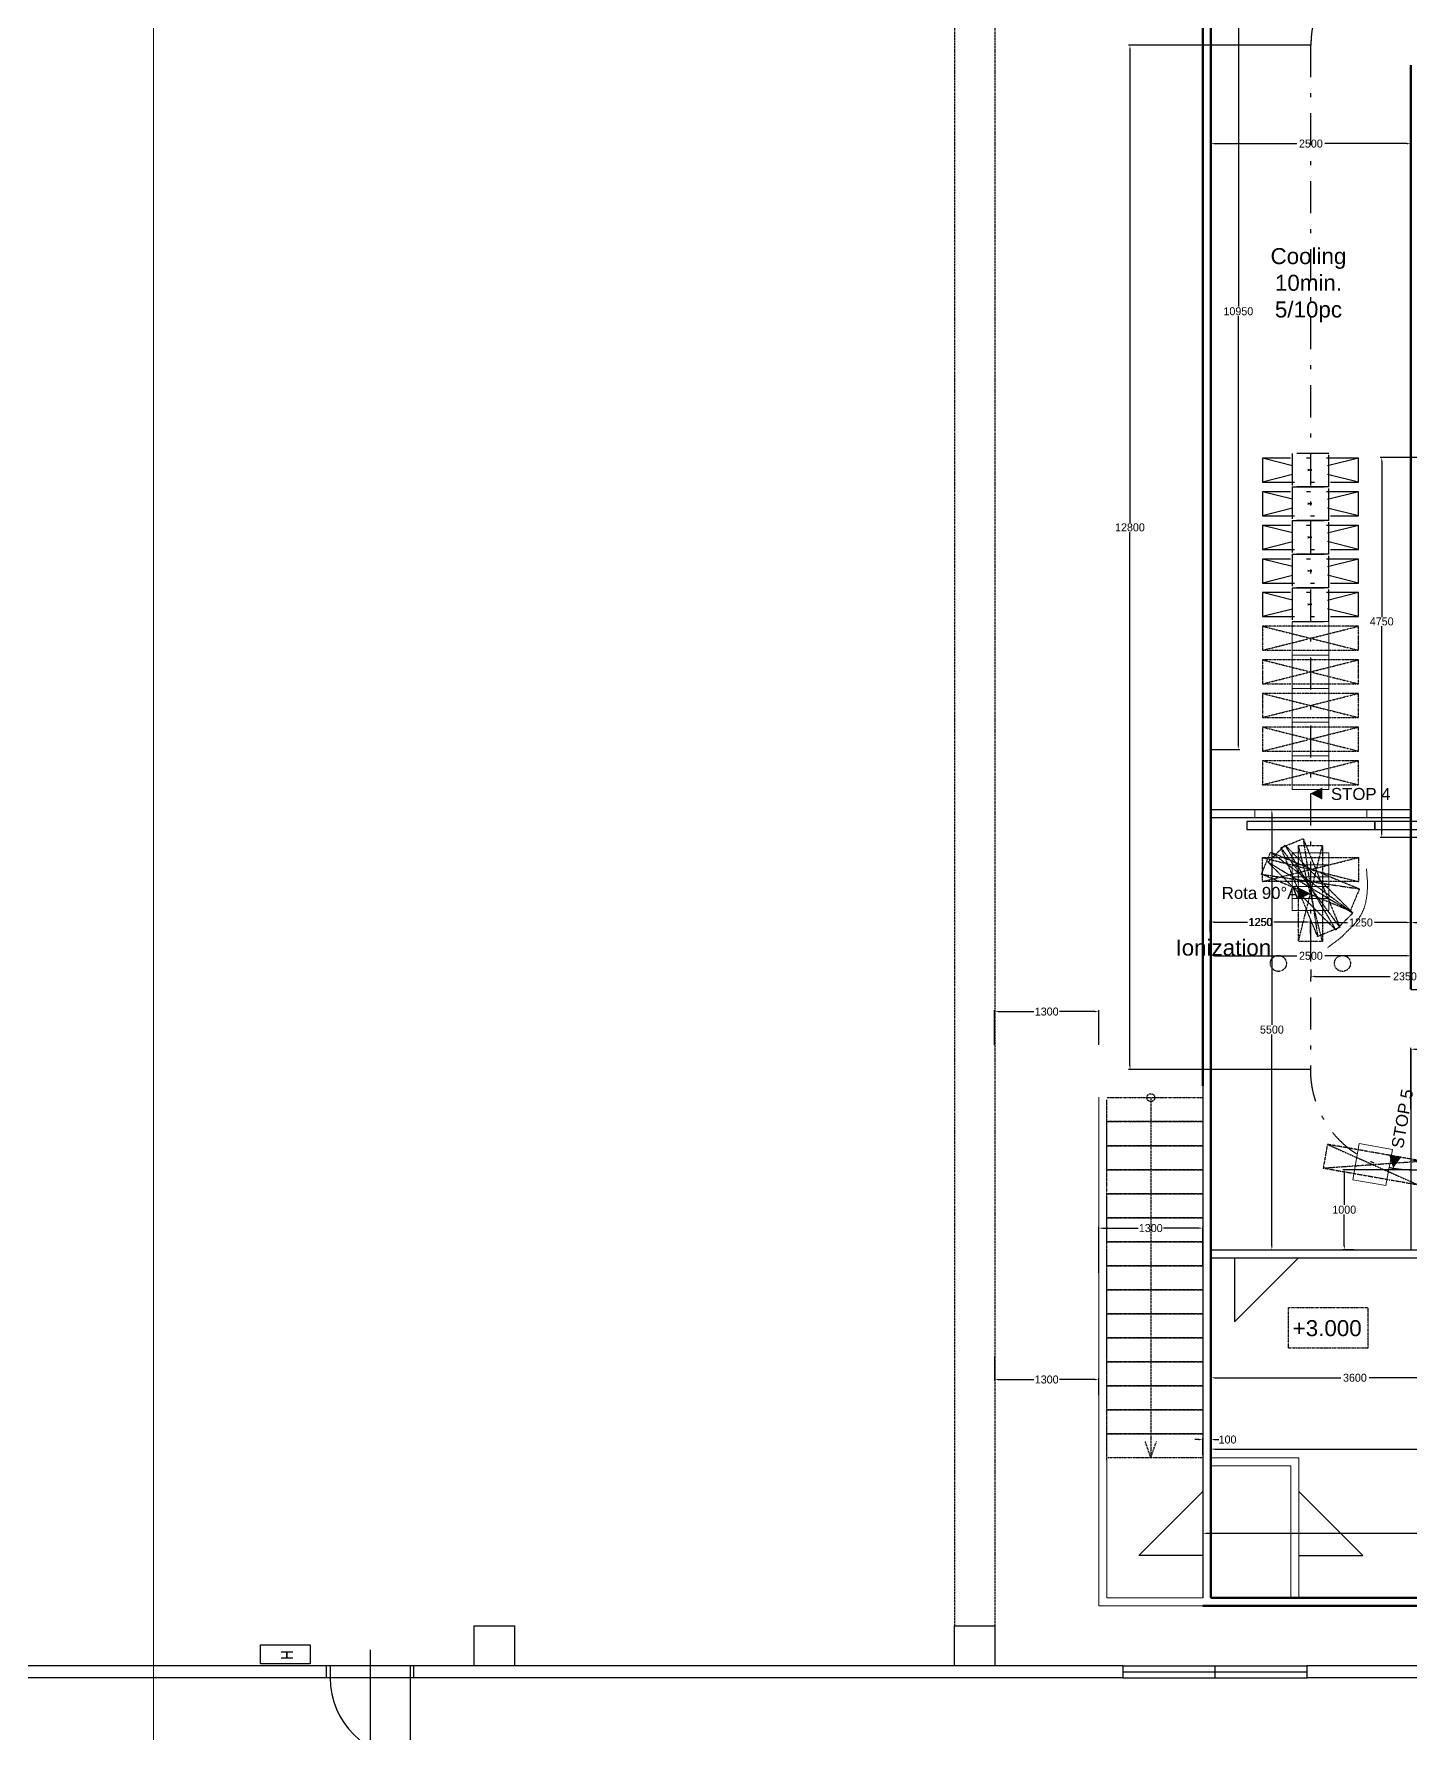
# Model space of a CAD drawing. Header units: metres. Extents: x 31500 to 1073645, y -1029792 to 61053.
# Drawn here: x 93958 to 111158, y -550883 to -529642 of the extents above; entities that cross this region are included whole.
import ezdxf

# ---------------------------------------------------------------- set-up
doc = ezdxf.new("R2010")
doc.units = ezdxf.units.M
doc.header["$PDMODE"] = 65
for name, pattern in [('DASHDOT', [8.5, 4, -2, 0.5, -2]), ('STRICHPUNKT', [1, 0.5, -0.25, 0, -0.25]), ('ČÁRKOVANÁ', [19.05, 12.7, -6.35])]:
    doc.linetypes.add(name, pattern=pattern)
for name, color, linetype in [('3', 3, 'STRICHPUNKT'), ('CONVEYOR', 6, 'DASHDOT'), ('Layer15', 7, 'Continuous'), ('PS2', 7, 'Continuous'), ('PS_hydrant', 7, 'Continuous'), ('Rozšíření KAPA', 254, 'DASHDOT'), ('TG-OBRYS', 1, 'Continuous'), ('Trajektorie vozíku', 9, 'Continuous'), ('Vozík', 4, 'Continuous')]:
    doc.layers.add(name, color=color, linetype=linetype)
for name, color, linetype, lineweight in [('Chlazení - kondenz', 4, 'Continuous', 25), ('Text obecně', 7, 'Continuous', 25), ('TG-KOTY', 2, 'Continuous', 18)]:
    doc.layers.add(name, color=color, linetype=linetype, lineweight=lineweight)
doc.layers.add('Osa(ISO)', color=6, linetype='Continuous', lineweight=25, true_color=0xff00ff)
doc.styles.add('ROMANS', font='TIMES.TTF')
doc.dimstyles.new('100', dxfattribs={"dimscale": 100, "dimtxt": 1, "dimasz": 0.5, "dimexe": 0.18, "dimexo": 0.0625, "dimgap": 0.09, "dimtad": 0, "dimtih": 1, "dimtoh": 1, "dimdec": 0, "dimzin": 0, "dimdsep": 46, "dimtxsty": 'Standard', "dimcen": 0.09, "dimadec": 0, "dimazin": 0, "dimtfac": 1, "dimtdec": 4, "dimtofl": 0, "dimtmove": 0, "dimatfit": 3, "dimfxl": 1, "dimtolj": 1, "dimtzin": 0, "dimarcsym": 0})

# ---------------------------------------------------------------- blocks, each defined once
blk = doc.blocks.new('*D3731')
at = {"layer": 'DEFPOINTS', "color": 0}
for p in [(108658, -541160), (111158, -541582), (108658, -541682)]:
    blk.add_point(p, dxfattribs=at)
at = {"layer": 'TG-KOTY', "color": 0, "lineweight": -2}
for p, q in [((108658, -541676), (108658, -541142)), ((108708, -541160), (109733, -541160)), ((111108, -541160), (110084, -541160)), ((111158, -541576), (111158, -541142))]:
    blk.add_line(p, q, dxfattribs=at)
at = {"layer": 'TG-KOTY', "color": 0}
for points in [[(108708, -541152), (108708, -541168), (108658, -541160)], [(111108, -541168), (111108, -541152), (111158, -541160)]]:
    blk.add_solid(points, dxfattribs=at)
at = {"layer": 'TG-KOTY', "color": 0, "insert": (109908, -541160), "char_height": 100, "attachment_point": 5}
blk.add_mtext('\\A1;2500', dxfattribs=at)
blk = doc.blocks.new('*D3732')
at = {"layer": 'Chlazení - kondenz', "color": 0, "lineweight": -2}
for p, q in [((105958, -546164), (105958, -546472)), ((106008, -546454), (106449, -546454)), ((107208, -546454), (106767, -546454)), ((107258, -546651), (107258, -546436))]:
    blk.add_line(p, q, dxfattribs=at)
at = {"layer": 'Chlazení - kondenz', "color": 0}
for points in [[(106008, -546446), (106008, -546463), (105958, -546454)], [(107208, -546463), (107208, -546446), (107258, -546454)]]:
    blk.add_solid(points, dxfattribs=at)
at = {"layer": 'DEFPOINTS', "color": 0}
for p in [(105958, -546157), (105958, -546454), (107258, -546657)]:
    blk.add_point(p, dxfattribs=at)
at = {"layer": 'Chlazení - kondenz', "color": 0, "lineweight": 0, "insert": (106608, -546454), "char_height": 100, "attachment_point": 5}
blk.add_mtext('\\A1;1300', dxfattribs=at)
blk = doc.blocks.new('*D3733')
at = {"layer": 'Chlazení - kondenz', "color": 0, "lineweight": -2}
for p, q in [((108508, -547204), (108458, -547204)), ((108558, -547395), (108558, -547186)), ((108658, -547395), (108658, -547186)), ((108708, -547204), (108758, -547204))]:
    blk.add_line(p, q, dxfattribs=at)
at = {"layer": 'Chlazení - kondenz', "color": 0}
for points in [[(108508, -547213), (108508, -547196), (108558, -547204)], [(108708, -547196), (108708, -547213), (108658, -547204)]]:
    blk.add_solid(points, dxfattribs=at)
at = {"layer": 'DEFPOINTS', "color": 0}
for p in [(108658, -547204), (108558, -547401), (108658, -547401)]:
    blk.add_point(p, dxfattribs=at)
at = {"layer": 'Chlazení - kondenz', "color": 0, "lineweight": 0, "insert": (108867, -547204), "char_height": 100, "attachment_point": 5}
blk.add_mtext('\\A1;100', dxfattribs=at)
blk = doc.blocks.new('*D3734')
at = {"layer": 'DEFPOINTS', "color": 0}
for p in [(111158, -540733), (112258, -540732), (112258, -540744)]:
    blk.add_point(p, dxfattribs=at)
at = {"layer": 'TG-KOTY', "color": 0, "lineweight": -2}
for p, q in [((111158, -540740), (111158, -540762)), ((111208, -540744), (111566, -540744)), ((112208, -540744), (111851, -540744)), ((112258, -540739), (112258, -540762))]:
    blk.add_line(p, q, dxfattribs=at)
at = {"layer": 'TG-KOTY', "color": 0}
for points in [[(111208, -540736), (111208, -540753), (111158, -540744)], [(112208, -540753), (112208, -540736), (112258, -540744)]]:
    blk.add_solid(points, dxfattribs=at)
at = {"layer": 'TG-KOTY', "color": 0, "insert": (111708, -540744), "char_height": 100, "attachment_point": 5}
blk.add_mtext('\\A1;1100', dxfattribs=at)
blk = doc.blocks.new('*D3736')
at = {"layer": 'DEFPOINTS', "color": 0}
for p in [(109908, -540738), (109908, -540744), (111158, -541017)]:
    blk.add_point(p, dxfattribs=at)
at = {"layer": 'TG-KOTY', "color": 0, "lineweight": -2}
for p, q in [((109908, -540744), (109908, -540762)), ((109958, -540744), (110366, -540744)), ((111108, -540744), (110701, -540744)), ((111158, -541011), (111158, -540726))]:
    blk.add_line(p, q, dxfattribs=at)
at = {"layer": 'TG-KOTY', "color": 0}
for points in [[(109958, -540736), (109958, -540753), (109908, -540744)], [(111108, -540753), (111108, -540736), (111158, -540744)]]:
    blk.add_solid(points, dxfattribs=at)
at = {"layer": 'TG-KOTY', "color": 0, "insert": (110533, -540744), "char_height": 100, "attachment_point": 5}
blk.add_mtext('\\A1;1250', dxfattribs=at)
blk = doc.blocks.new('*D3737')
at = {"layer": 'DEFPOINTS', "color": 0}
for p in [(108658, -540738), (108658, -540870), (109908, -540888)]:
    blk.add_point(p, dxfattribs=at)
at = {"layer": 'TG-KOTY', "color": 0, "lineweight": -2}
for p, q in [((108658, -540864), (108658, -540720)), ((108708, -540738), (109116, -540738)), ((109858, -540738), (109451, -540738)), ((109908, -540882), (109908, -540720))]:
    blk.add_line(p, q, dxfattribs=at)
at = {"layer": 'TG-KOTY', "color": 0}
for points in [[(108708, -540730), (108708, -540746), (108658, -540738)], [(109858, -540746), (109858, -540730), (109908, -540738)]]:
    blk.add_solid(points, dxfattribs=at)
at = {"layer": 'TG-KOTY', "color": 0, "insert": (109283, -540738), "char_height": 100, "attachment_point": 5}
blk.add_mtext('\\A1;1250', dxfattribs=at)
blk = doc.blocks.new('*D3739')
at = {"layer": 'DEFPOINTS', "color": 0}
for p in [(111158, -543832), (110325, -544832), (110455, -544832)]:
    blk.add_point(p, dxfattribs=at)
at = {"layer": 'TG-KOTY', "color": 0, "lineweight": -2}
for p, q in [((111152, -543832), (110307, -543832)), ((110325, -543882), (110325, -544273)), ((110325, -544782), (110325, -544391)), ((110448, -544832), (110307, -544832))]:
    blk.add_line(p, q, dxfattribs=at)
at = {"layer": 'TG-KOTY', "color": 0}
for points in [[(110334, -543882), (110317, -543882), (110325, -543832)], [(110317, -544782), (110334, -544782), (110325, -544832)]]:
    blk.add_solid(points, dxfattribs=at)
at = {"layer": 'TG-KOTY', "color": 0, "insert": (110325, -544332), "char_height": 100, "attachment_point": 5}
blk.add_mtext('\\A1;1000', dxfattribs=at)
blk = doc.blocks.new('*D3741')
at = {"layer": 'DEFPOINTS', "color": 0}
for p in [(110793, -534932), (112552, -534932), (112258, -539682)]:
    blk.add_point(p, dxfattribs=at)
at = {"layer": 'TG-KOTY', "color": 0, "lineweight": -2}
for p, q in [((112546, -534932), (110775, -534932)), ((110793, -534982), (110793, -536923)), ((110793, -539632), (110793, -537041)), ((112252, -539682), (110775, -539682))]:
    blk.add_line(p, q, dxfattribs=at)
at = {"layer": 'TG-KOTY', "color": 0}
for points in [[(110802, -534982), (110785, -534982), (110793, -534932)], [(110785, -539632), (110802, -539632), (110793, -539682)]]:
    blk.add_solid(points, dxfattribs=at)
at = {"layer": 'TG-KOTY', "color": 0, "insert": (110793, -536982), "char_height": 100, "attachment_point": 5}
blk.add_mtext('\\A1;4750', dxfattribs=at)
blk = doc.blocks.new('*D3745')
at = {"layer": 'DEFPOINTS', "color": 0}
for p in [(109908, -529782), (107648, -542582), (109902, -542582)]:
    blk.add_point(p, dxfattribs=at)
at = {"layer": 'TG-KOTY', "color": 0, "lineweight": -2}
for p, q in [((109902, -529782), (107630, -529782)), ((107648, -529832), (107648, -535748)), ((107648, -542532), (107648, -535866)), ((109896, -542582), (107630, -542582))]:
    blk.add_line(p, q, dxfattribs=at)
at = {"layer": 'TG-KOTY', "color": 0}
for points in [[(107656, -529832), (107640, -529832), (107648, -529782)], [(107640, -542532), (107656, -542532), (107648, -542582)]]:
    blk.add_solid(points, dxfattribs=at)
at = {"layer": 'TG-KOTY', "color": 0, "insert": (107648, -535807), "char_height": 100, "attachment_point": 5}
blk.add_mtext('\\A1;12800', dxfattribs=at)
blk = doc.blocks.new('*D3773')
at = {"layer": 'DEFPOINTS', "color": 0}
for p in [(109908, -541323), (109908, -541417), (112258, -541582)]:
    blk.add_point(p, dxfattribs=at)
at = {"layer": 'TG-KOTY', "color": 0, "lineweight": -2}
for p, q in [((109908, -541329), (109908, -541435)), ((109958, -541417), (110899, -541417)), ((112208, -541417), (111267, -541417)), ((112258, -541576), (112258, -541399))]:
    blk.add_line(p, q, dxfattribs=at)
at = {"layer": 'TG-KOTY', "color": 0}
for points in [[(109958, -541409), (109958, -541426), (109908, -541417)], [(112208, -541426), (112208, -541409), (112258, -541417)]]:
    blk.add_solid(points, dxfattribs=at)
at = {"layer": 'TG-KOTY', "color": 0, "insert": (111083, -541417), "char_height": 100, "attachment_point": 5}
blk.add_mtext('\\A1;2350', dxfattribs=at)
blk = doc.blocks.new('*D3821')
at = {"layer": 'DEFPOINTS', "color": 0}
for p in [(108658, -545432), (112258, -545432), (108658, -546432)]:
    blk.add_point(p, dxfattribs=at)
at = {"layer": 'TG-KOTY', "color": 0, "lineweight": -2}
for p, q in [((108658, -545438), (108658, -546450)), ((112258, -545438), (112258, -546450)), ((108708, -546432), (110283, -546432)), ((112208, -546432), (110634, -546432))]:
    blk.add_line(p, q, dxfattribs=at)
at = {"layer": 'TG-KOTY', "color": 0}
for points in [[(108708, -546424), (108708, -546440), (108658, -546432)], [(112208, -546440), (112208, -546424), (112258, -546432)]]:
    blk.add_solid(points, dxfattribs=at)
at = {"layer": 'TG-KOTY', "color": 0, "insert": (110458, -546432), "char_height": 100, "attachment_point": 5}
blk.add_mtext('\\A1;3600', dxfattribs=at)
blk = doc.blocks.new('*D3824')
at = {"layer": 'DEFPOINTS', "color": 0}
for p in [(108558, -547186), (162259, -547155), (162259, -548375)]:
    blk.add_point(p, dxfattribs=at)
at = {"layer": 'TG-KOTY', "color": 0, "lineweight": -2}
for p, q in [((108558, -547193), (108558, -548393)), ((162259, -547161), (162259, -548393)), ((108608, -548375), (135183, -548375)), ((162209, -548375), (135634, -548375))]:
    blk.add_line(p, q, dxfattribs=at)
at = {"layer": 'TG-KOTY', "color": 0}
for points in [[(108608, -548367), (108608, -548383), (108558, -548375)], [(162209, -548383), (162209, -548367), (162259, -548375)]]:
    blk.add_solid(points, dxfattribs=at)
at = {"layer": 'TG-KOTY', "color": 0, "insert": (135409, -548375), "char_height": 100, "attachment_point": 5}
blk.add_mtext('\\A1;53700', dxfattribs=at)
blk = doc.blocks.new('*D3825')
at = {"layer": 'DEFPOINTS', "color": 0}
for p in [(135438, -545332), (108658, -547323), (108658, -548432)]:
    blk.add_point(p, dxfattribs=at)
at = {"layer": 'TG-KOTY', "color": 0, "lineweight": -2}
for p, q in [((135438, -545338), (135438, -547341)), ((108658, -548426), (108658, -547305)), ((108708, -547323), (121814, -547323)), ((135388, -547323), (122282, -547323))]:
    blk.add_line(p, q, dxfattribs=at)
at = {"layer": 'TG-KOTY', "color": 0}
for points in [[(108708, -547315), (108708, -547331), (108658, -547323)], [(135388, -547331), (135388, -547315), (135438, -547323)]]:
    blk.add_solid(points, dxfattribs=at)
at = {"layer": 'TG-KOTY', "color": 0, "insert": (122048, -547323), "char_height": 100, "attachment_point": 5}
blk.add_mtext('\\A1;26780', dxfattribs=at)
blk = doc.blocks.new('*D3828')
at = {"layer": 'DEFPOINTS', "color": 0}
for p in [(107258, -544562), (107258, -545126), (108558, -545032)]:
    blk.add_point(p, dxfattribs=at)
at = {"layer": 'TG-KOTY', "color": 0, "lineweight": -2}
for p, q in [((107258, -545120), (107258, -544544)), ((107308, -544562), (107749, -544562)), ((108508, -544562), (108067, -544562)), ((108558, -545026), (108558, -544544))]:
    blk.add_line(p, q, dxfattribs=at)
at = {"layer": 'TG-KOTY', "color": 0}
for points in [[(107308, -544554), (107308, -544571), (107258, -544562)], [(108508, -544571), (108508, -544554), (108558, -544562)]]:
    blk.add_solid(points, dxfattribs=at)
at = {"layer": 'TG-KOTY', "color": 0, "insert": (107908, -544562), "char_height": 100, "attachment_point": 5}
blk.add_mtext('\\A1;1300', dxfattribs=at)
blk = doc.blocks.new('*D3849')
at = {"layer": 'DEFPOINTS', "color": 0}
for p in [(108658, -531012), (108658, -531694), (111158, -531694)]:
    blk.add_point(p, dxfattribs=at)
at = {"layer": 'TG-KOTY', "color": 0, "lineweight": -2}
for p, q in [((108658, -531688), (108658, -530994)), ((111158, -531687), (111158, -530994)), ((108708, -531012), (109733, -531012)), ((111108, -531012), (110084, -531012))]:
    blk.add_line(p, q, dxfattribs=at)
at = {"layer": 'TG-KOTY', "color": 0}
for points in [[(108708, -531004), (108708, -531021), (108658, -531012)], [(111108, -531021), (111108, -531004), (111158, -531012)]]:
    blk.add_solid(points, dxfattribs=at)
at = {"layer": 'TG-KOTY', "color": 0, "insert": (109908, -531012), "char_height": 100, "attachment_point": 5}
blk.add_mtext('\\A1;2500', dxfattribs=at)
blk = doc.blocks.new('*D3851')
at = {"layer": 'DEFPOINTS', "color": 0}
for p in [(108658, -527632), (108658, -538582), (109002, -538582)]:
    blk.add_point(p, dxfattribs=at)
at = {"layer": 'TG-KOTY', "color": 0, "lineweight": -2}
for p, q in [((108665, -527632), (109020, -527632)), ((109002, -527682), (109002, -533048)), ((109002, -538532), (109002, -533166)), ((108665, -538582), (109020, -538582))]:
    blk.add_line(p, q, dxfattribs=at)
at = {"layer": 'TG-KOTY', "color": 0}
for points in [[(109010, -527682), (108993, -527682), (109002, -527632)], [(108993, -538532), (109010, -538532), (109002, -538582)]]:
    blk.add_solid(points, dxfattribs=at)
at = {"layer": 'TG-KOTY', "color": 0, "insert": (109002, -533107), "char_height": 100, "attachment_point": 5}
blk.add_mtext('\\A1;10950', dxfattribs=at)
blk = doc.blocks.new('*D3853')
at = {"layer": 'DEFPOINTS', "color": 0}
for p in [(108658, -539332), (108658, -544832), (109421, -544832)]:
    blk.add_point(p, dxfattribs=at)
at = {"layer": 'TG-KOTY', "color": 0, "lineweight": -2}
for p, q in [((108665, -539332), (109439, -539332)), ((109421, -539382), (109421, -542023)), ((109421, -544782), (109421, -542141)), ((108665, -544832), (109439, -544832))]:
    blk.add_line(p, q, dxfattribs=at)
at = {"layer": 'TG-KOTY', "color": 0}
for points in [[(109429, -539382), (109412, -539382), (109421, -539332)], [(109412, -544782), (109429, -544782), (109421, -544832)]]:
    blk.add_solid(points, dxfattribs=at)
at = {"layer": 'TG-KOTY', "color": 0, "insert": (109421, -542082), "char_height": 100, "attachment_point": 5}
blk.add_mtext('\\A1;5500', dxfattribs=at)
blk = doc.blocks.new('0A$4145464748494A4B4C4D')
at = {"color": 7, "lineweight": 0}
for p, q in [((0, 700), (100, 700)), ((0, -700), (100, -700))]:
    blk.add_line(p, q, dxfattribs=at)
at = {"layer": 'Layer15', "color": 1, "lineweight": -3}
for p, q in [((150, -800), (150, 800)), ((150, 800), (250, 800)), ((250, 800), (250, -800)), ((250, -800), (150, -800))]:
    blk.add_line(p, q, dxfattribs=at)
at = {"layer": 'Layer15', "color": 4, "lineweight": -3}
for p, q in [((150, -2650), (150, -800)), ((150, -800), (250, -800)), ((250, -800), (250, -2650)), ((150, -2650), (250, -2650))]:
    blk.add_line(p, q, dxfattribs=at)
blk = doc.blocks.new('*D3869')
at = {"layer": 'DEFPOINTS', "color": 0}
for p in [(105958, -541857), (105958, -542277), (107258, -542277)]:
    blk.add_point(p, dxfattribs=at)
at = {"layer": 'TG-KOTY', "color": 0, "lineweight": -2}
for p, q in [((105958, -542270), (105958, -541839)), ((107258, -542270), (107258, -541839)), ((106008, -541857), (106449, -541857)), ((107208, -541857), (106767, -541857))]:
    blk.add_line(p, q, dxfattribs=at)
at = {"layer": 'TG-KOTY', "color": 0}
for points in [[(106008, -541849), (106008, -541865), (105958, -541857)], [(107208, -541865), (107208, -541849), (107258, -541857)]]:
    blk.add_solid(points, dxfattribs=at)
at = {"layer": 'TG-KOTY', "color": 0, "insert": (106608, -541857), "char_height": 100, "attachment_point": 5}
blk.add_mtext('\\A1;1300', dxfattribs=at)
blk = doc.blocks.new('*D3870')
at = {"layer": 'DEFPOINTS', "color": 0}
for p in [(111858, -542327), (111858, -542836), (111158, -543082)]:
    blk.add_point(p, dxfattribs=at)
at = {"layer": 'TG-KOTY', "color": 0, "lineweight": -2}
for p, q in [((111158, -543076), (111158, -542309)), ((111208, -542327), (111383, -542327)), ((111808, -542327), (111634, -542327)), ((111858, -542830), (111858, -542309))]:
    blk.add_line(p, q, dxfattribs=at)
at = {"layer": 'TG-KOTY', "color": 0}
for points in [[(111208, -542318), (111208, -542335), (111158, -542327)], [(111808, -542335), (111808, -542318), (111858, -542327)]]:
    blk.add_solid(points, dxfattribs=at)
at = {"layer": 'TG-KOTY', "color": 0, "insert": (111508, -542327), "char_height": 100, "attachment_point": 5}
blk.add_mtext('\\A1;700', dxfattribs=at)
blk = doc.blocks.new('*D3872')
at = {"layer": 'DEFPOINTS', "color": 0}
for p in [(112258, -542531), (111158, -543082), (112258, -543716)]:
    blk.add_point(p, dxfattribs=at)
at = {"layer": 'TG-KOTY', "color": 0, "lineweight": -2}
for p, q in [((112258, -542538), (112258, -543734)), ((111158, -543088), (111158, -543734)), ((111208, -543716), (111566, -543716)), ((112208, -543716), (111851, -543716))]:
    blk.add_line(p, q, dxfattribs=at)
at = {"layer": 'TG-KOTY', "color": 0}
for points in [[(111208, -543707), (111208, -543724), (111158, -543716)], [(112208, -543724), (112208, -543707), (112258, -543716)]]:
    blk.add_solid(points, dxfattribs=at)
at = {"layer": 'TG-KOTY', "color": 0, "insert": (111708, -543716), "char_height": 100, "attachment_point": 5}
blk.add_mtext('\\A1;1100', dxfattribs=at)
blk = doc.blocks.new('9A$41464748494A')
at = {"layer": '3', "color": 5}
for p, q in [((-600, 150), (-600, -150)), ((600, 150), (-600, 150)), ((-600, -150), (600, 150)), ((-600, 150), (600, -150)), ((600, -150), (600, 150)), ((-600, -150), (600, -150))]:
    blk.add_line(p, q, dxfattribs=at)
blk = doc.blocks.new('eA$4150')
at = {"layer": 'Osa(ISO)', "color": 4, "lineweight": 0}
blk.add_lwpolyline([(-230, -210), (230, -210), (230, 210), (-230, 210)], close=True, dxfattribs=at)
at = {"layer": 'Osa(ISO)', "color": 5, "lineweight": 0}
blk.add_blockref('9A$41464748494A', (0, 0), dxfattribs=at)
blk = doc.blocks.new('*D3889')
at = {"layer": 'DEFPOINTS', "color": 0}
for p in [(108652, -540738), (108652, -540870), (109902, -540888)]:
    blk.add_point(p, dxfattribs=at)
at = {"layer": 'TG-KOTY', "color": 0, "lineweight": -2}
for p, q in [((108652, -540864), (108652, -540720)), ((108702, -540738), (109110, -540738)), ((109852, -540738), (109445, -540738)), ((109902, -540882), (109902, -540720))]:
    blk.add_line(p, q, dxfattribs=at)
at = {"layer": 'TG-KOTY', "color": 0}
for points in [[(108702, -540730), (108702, -540746), (108652, -540738)], [(109852, -540746), (109852, -540730), (109902, -540738)]]:
    blk.add_solid(points, dxfattribs=at)
at = {"layer": 'TG-KOTY', "color": 0, "insert": (109277, -540738), "char_height": 100, "attachment_point": 5}
blk.add_mtext('\\A1;1250', dxfattribs=at)
blk = doc.blocks.new('kA$4150')
at = {"layer": 'Osa(ISO)', "color": 4, "lineweight": 0}
blk.add_lwpolyline([(210, -230), (210, 230), (-210, 230), (-210, -230)], close=True, dxfattribs=at)
at = {"layer": 'Osa(ISO)', "color": 5, "lineweight": 0, "rotation": 180}
blk.add_blockref('9A$41464748494A', (0, 0), dxfattribs=at)
blk = doc.blocks.new('iA$41505152535455565758595A5B5C5D5F')
at = {"layer": '3', "color": 5}
for p, q in [((-218, -497), (241, 612)), ((518, 497), (-218, -497)), ((241, 612), (59, -612)), ((518, 497), (59, -612)), ((241, 612), (518, 497)), ((59, -612), (-218, -497))]:
    blk.add_line(p, q, dxfattribs=at)
at = {"layer": 'CONVEYOR', "color": 1}
blk.add_lwpolyline([(0, 0, 0, 150, 0), (0, 150, 150, 150, 0)], format="xyseb", dxfattribs=at)
at = {"layer": 'TG-KOTY', "lineweight": 0}
blk.add_line((0, 0), (27, 0), dxfattribs=at)
at = {"layer": 'Trajektorie vozíku', "color": 4, "lineweight": 0}
for points in [[(210, 230), (210, -230), (-210, -230), (-210, 230)], [(360, 230), (360, -230), (-60, -230), (-60, 230)], [(510, 230), (510, -230), (90, -230), (90, 230)]]:
    blk.add_lwpolyline(points, close=True, dxfattribs=at)
at = {"layer": 'Trajektorie vozíku', "lineweight": 0}
blk.add_open_spline([(309, -700), (280, -702), (224, -707), (141, -713), (65, -713), (-3, -708), (-62, -700), (-122, -688), (-182, -671), (-241, -647), (-293, -618), (-337, -587), (-374, -557), (-406, -526), (-437, -496), (-465, -466), (-487, -444), (-506, -426), (-521, -412), (-547, -384), (-583, -341), (-623, -287), (-646, -255), (-660, -236), (-669, -225), (-679, -212)], degree=3, knots=[0, 0, 0, 0, 0.790767, 1.581533, 2.3723, 2.885044, 3.397788, 3.910532, 4.423277, 4.936021, 5.448765, 5.844148, 6.239532, 6.634915, 7.030298, 7.425682, 7.821065, 8.014312, 8.207558, 8.400805, 8.977865, 9.554925, 10.131985, 10.285819, 10.593486, 10.593486, 10.593486, 10.593486], dxfattribs=at)
at = {"layer": 'Trajektorie vozíku', "color": 5, "lineweight": 0}
for p, xscale, rotation in [((75, 0), -1, 45.00000000000001), ((300, 0), -1, 90.00000000000001), ((75, 0), -0.9999999999999999, 22.50000000000004), ((0, 0), -1, 180)]:
    blk.add_blockref('9A$41464748494A', p, dxfattribs=dict(at, xscale=xscale, rotation=rotation))
blk = doc.blocks.new('jA$41444546474849')
at = {"color": 9, "linetype": 'DASHDOT', "ltscale": 100}
for p, q in [((-600, 150), (-600, -150)), ((600, 150), (-600, 150)), ((-600, -150), (600, 150)), ((-600, 150), (600, -150)), ((600, -150), (600, 150)), ((-600, -150), (600, -150))]:
    blk.add_line(p, q, dxfattribs=at)
blk.add_lwpolyline([(-230, -210), (230, -210), (230, 210), (-230, 210)], close=True, dxfattribs=at)

msp = doc.modelspace()

# ---------------------------------------------------------------- linework, layer by layer
at = {"color": 6, "linetype": 'DASHDOT', "ltscale": 100}
for p, q in [((109902.2, -529781.9), (109902.3, -542581.9)), ((111152.2, -543831.9), (122164, -543831.9))]:
    msp.add_line(p, q, dxfattribs=at)
at = {"color": 1}
for p, q in [((108654.3, -544831.9), (112254.8, -544831.9)), ((108654.3, -544931.9), (112254.8, -544931.9))]:
    msp.add_line(p, q, dxfattribs=at)
at = {"color": 7}
for p, q in [((108954.3, -544931.9), (108954.3, -545731.9)), ((108954.3, -545731.9), (109754.3, -544931.9)), ((107758.5, -548654.5), (108558.5, -547854.5)), ((110558.5, -548654.5), (109758.5, -547854.5)), ((108558.5, -548654.5), (107758.5, -548654.5)), ((109758.5, -548654.5), (110558.5, -548654.5))]:
    msp.add_line(p, q, dxfattribs=at)
at = {"color": 6, "linetype": 'DASHDOT', "ltscale": 100}
for centre, start, end in [((111158.5, -529781.9), 90, 180), ((111152.2, -542581.9), 180, 270)]:
    msp.add_arc(centre, 1250, start, end, dxfattribs=at)
at = {"layer": '3', "color": 1}
for p, q in [((107358.5, -542931.9), (108558.5, -542931.9)), ((107358.5, -546389.1), (107358.5, -542959.4)), ((107358.5, -543259.4), (107358.5, -542959.4)), ((107358.5, -543231.9), (108558.5, -543231.9)), ((108558.5, -543231.9), (107358.5, -543231.9)), ((107358.5, -543559.4), (107358.5, -543259.4)), ((107358.5, -543531.9), (108558.5, -543531.9)), ((108558.5, -543531.9), (107358.5, -543531.9)), ((107358.5, -543859.4), (107358.5, -543559.4)), ((107358.5, -543831.9), (108558.5, -543831.9)), ((108558.5, -543831.9), (107358.5, -543831.9)), ((107358.5, -544159.4), (107358.5, -543859.4)), ((107358.5, -544131.9), (108558.5, -544131.9)), ((108558.5, -544131.9), (107358.5, -544131.9)), ((107358.5, -544459.4), (107358.5, -544159.4)), ((107358.5, -544431.9), (108558.5, -544431.9)), ((108558.5, -544431.9), (107358.5, -544431.9)), ((107358.5, -544759.4), (107358.5, -544459.4)), ((107358.5, -544731.9), (108558.5, -544731.9)), ((108558.5, -544731.9), (107358.5, -544731.9)), ((107358.5, -545059.4), (107358.5, -544759.4)), ((107358.5, -545031.9), (108558.5, -545031.9)), ((108558.5, -545031.9), (107358.5, -545031.9)), ((107358.5, -545359.4), (107358.5, -545059.4)), ((107358.5, -545331.9), (108558.5, -545331.9)), ((108558.5, -545331.9), (107358.5, -545331.9)), ((107358.5, -545659.4), (107358.5, -545359.4)), ((107358.5, -545631.9), (108558.5, -545631.9)), ((108558.5, -545631.9), (107358.5, -545631.9)), ((107358.5, -545959.4), (107358.5, -545659.4)), ((107358.5, -545931.9), (108558.5, -545931.9)), ((108558.5, -545931.9), (107358.5, -545931.9)), ((107358.5, -546259.4), (107358.5, -545959.4)), ((107358.5, -546231.9), (108558.5, -546231.9)), ((108558.5, -546231.9), (107358.5, -546231.9)), ((107358.5, -546559.4), (107358.5, -546259.4)), ((107358.5, -546531.9), (108558.5, -546531.9)), ((108558.5, -546531.9), (107358.5, -546531.9)), ((107358.5, -546859.4), (107358.5, -546559.4)), ((107358.5, -546831.9), (108558.5, -546831.9)), ((108558.5, -546831.9), (107358.5, -546831.9)), ((107358.5, -547159.4), (107358.5, -546859.4)), ((107358.5, -547131.9), (108558.5, -547131.9)), ((108558.5, -547131.9), (107358.5, -547131.9)), ((107358.5, -547459.4), (107358.5, -547159.4)), ((108558.5, -547431.9), (107358.5, -547431.9))]:
    msp.add_line(p, q, dxfattribs=at)
msp.add_lwpolyline([(109623.5, -546056), (110623.5, -546056), (110623.5, -545556), (109623.5, -545556)], close=True, dxfattribs=at)
for centre in [(109502.2, -541254.5), (110302.2, -541254.5)]:
    msp.add_circle(centre, 100, dxfattribs=at)
at = {"layer": 'CONVEYOR', "color": 1}
for points in [[(109902.2, -539131.9, 0, 150, 0), (110052.2, -539131.8, 150, 150, 0)], [(110935.2, -543812.9, 0, 150, 0), (110961.2, -543665.1, 150, 150, 0)]]:
    msp.add_lwpolyline(points, format="xyseb", dxfattribs=at)
at = {"layer": 'Layer15', "color": 1, "lineweight": 0}
for p, q in [((95451.6, -567356.1), (95451.6, -483618.6)), ((107258.5, -542925.8), (107258.5, -549281.9)), ((107358.5, -545959.4), (107358.5, -549181.9)), ((109758.5, -547431.9), (108658.5, -547431.9)), ((109658.5, -547531.9), (108658.5, -547531.9)), ((109658.5, -547531.9), (109658.5, -549181.9)), ((109758.5, -547431.9), (109758.5, -549181.9)), ((108558.5, -549181.9), (107358.5, -549181.9)), ((108558.5, -549281.9), (107258.5, -549281.9))]:
    msp.add_line(p, q, dxfattribs=at)
at = {"layer": 'Layer15', "color": 9, "linetype": 'ČÁRKOVANÁ'}
for p, q in [((105458.5, -492031.9), (105458.5, -549531.9)), ((105958.5, -492031.9), (105958.5, -549531.9)), ((107908.5, -542931.9), (107908.5, -547431.9)), ((107908.5, -547431.9), (107839, -547226.3)), ((107908.5, -547431.9), (107977.9, -547226.3))]:
    msp.add_line(p, q, dxfattribs=at)
at = {"layer": 'Layer15', "color": 1, "lineweight": -3}
for p, q in [((108558.5, -536217), (108558.5, -549181.9)), ((108658.5, -539331.9), (111158.5, -539331.9)), ((108658.5, -539431.9), (111158.5, -539431.9)), ((111158.5, -541581.9), (112258.5, -541581.9)), ((111158.5, -542325.6), (111158.5, -544831.9))]:
    msp.add_line(p, q, dxfattribs=at)
at = {"layer": 'Layer15', "color": 9, "linetype": 'ČÁRKOVANÁ'}
msp.add_circle((107908.5, -542931.9), 49.2, dxfattribs=at)
at = {"layer": 'PS2', "color": 3}
for p, q in [((99458.5, -549531.9), (99958.5, -549531.9)), ((99458.5, -550031.9), (99458.5, -549531.9)), ((99958.5, -549531.9), (99958.5, -550031.9)), ((105458.5, -549531.9), (105958.5, -549531.9)), ((105458.5, -550031.9), (105458.5, -549531.9)), ((105958.5, -549531.9), (105958.5, -550031.9)), ((97658.5, -550031.9), (85858.5, -550031.9)), ((97658.5, -550031.9), (97658.5, -550181.9)), ((107558.5, -550031.9), (98658.5, -550031.9)), ((98658.5, -550031.9), (98658.5, -550181.9)), ((99958.5, -550031.9), (99458.5, -550031.9)), ((105958.5, -550031.9), (105458.5, -550031.9)), ((107558.5, -550031.9), (107558.5, -550181.9)), ((113558.5, -550031.9), (109858.5, -550031.9)), ((109858.5, -550031.9), (109858.5, -550181.9)), ((97658.5, -550181.9), (85858.5, -550181.9)), ((107558.5, -550181.9), (98658.5, -550181.9)), ((113558.5, -550181.9), (109858.5, -550181.9))]:
    msp.add_line(p, q, dxfattribs=at)
at = {"layer": 'PS2'}
for p, q in [((98158.5, -549831.9), (98158.5, -551281.9)), ((97613.5, -550181.9), (97613.5, -550031.9)), ((98658.5, -550031.9), (97658.5, -550031.9)), ((98703.5, -550181.9), (98703.5, -550031.9)), ((107558.5, -550031.9), (109858.5, -550031.9)), ((107558.5, -550106.9), (109858.5, -550106.9)), ((108708.5, -550031.9), (108708.5, -550181.9)), ((98658.5, -550181.9), (97658.5, -550181.9)), ((98658.5, -550181.9), (98658.5, -551181.9)), ((107558.5, -550181.9), (109858.5, -550181.9))]:
    msp.add_line(p, q, dxfattribs=at)
msp.add_arc((98658.5, -550181.9), 1000, 180, 270, dxfattribs=at)
at = {"layer": 'PS_hydrant', "color": 2, "linetype": 'Continuous'}
for p, q in [((96786.6, -549766.9), (97408.5, -549766.9)), ((96786.6, -550006.9), (96786.6, -549766.9)), ((96786.6, -549766.9), (97408.5, -549766.9)), ((96786.6, -550006.9), (96786.6, -549766.9)), ((97408.5, -549766.9), (97408.5, -550006.9)), ((97408.5, -549766.9), (97408.5, -550006.9)), ((97408.5, -550006.9), (96786.6, -550006.9)), ((97408.5, -550006.9), (96786.6, -550006.9))]:
    msp.add_line(p, q, dxfattribs=at)
at = {"layer": 'TG-OBRYS', "lineweight": 100}
for p, q in [((108558.5, -542785.6), (108558.5, -525381.8)), ((108658.5, -530031.9), (108658.5, -527631.9)), ((108658.5, -549181.9), (108658.5, -530031.9)), ((111158.5, -541575.6), (111158.5, -530031.9)), ((108658.5, -549181.9), (162158.7, -549181.9)), ((108558.5, -549281.9), (162258.7, -549281.9))]:
    msp.add_line(p, q, dxfattribs=at)

# ---------------------------------------------------------------- block references
at = {"lineweight": 0, "rotation": 170}
msp.add_blockref('kA$4150', (110679.1, -543767.7), dxfattribs=at)
at = {"layer": 'Rozšíření KAPA', "color": 5, "lineweight": 0, "rotation": 180}
for p in [(109902.3, -535091.9), (109902.3, -535511.9), (109902.3, -535931.9), (109902.3, -536351.9), (109902.3, -536771.9)]:
    msp.add_blockref('jA$41444546474849', p, dxfattribs=at)
at = {"layer": 'TG-KOTY', "xscale": -1, "rotation": 89.99999999999999}
msp.add_blockref('0A$4145464748494A4B4C4D', (109908.5, -539331.9), dxfattribs=at)
at = {"layer": 'TG-KOTY', "rotation": 90}
msp.add_blockref('iA$41505152535455565758595A5B5C5D5F', (109902.2, -540381.9), dxfattribs=at)
at = {"layer": 'Vozík', "color": 5, "lineweight": 0, "rotation": 360}
for p in [(109902.3, -537191.9), (109902.3, -537611.9), (109902.3, -538031.9), (109902.3, -538451.9), (109902.3, -538871.9)]:
    msp.add_blockref('eA$4150', p, dxfattribs=at)

# ---------------------------------------------------------------- texts
at = {"layer": 'CONVEYOR', "color": 1, "char_height": 150, "attachment_point": 5, "style": 'ROMANS'}
for s, insert in [('\\A1;\\fArial|b0|i0|c238|p18;STOP 4', (110531.1, -539138.6)), ('\\A1;\\fArial|b0|i0|c238|p18;Rota 90°A', (109273.4, -540375.1))]:
    msp.add_mtext(s, dxfattribs=dict(at, insert=insert))
at = {"layer": 'CONVEYOR', "color": 1, "insert": (111051.1, -543194.8), "char_height": 150, "attachment_point": 5, "rotation": 80, "style": 'ROMANS'}
msp.add_mtext('\\A1;\\fArial|b0|i0|c238|p18;STOP 5', dxfattribs=at)
at = {"layer": 'PS_hydrant', "color": 2, "linetype": 'Continuous', "width": 0.8}
msp.add_text('H', height=150, rotation=90, dxfattribs=at).set_placement((97194.5, -549954.3))
msp.add_text('H', height=150, rotation=90, dxfattribs=at).set_placement((97194.5, -549954.3))
at = {"layer": 'Text obecně', "char_height": 200, "attachment_point": 5, "style": 'ROMANS'}
for s, insert in [('\\fArial|b0|i0|c238|p18;\\C2;Cooling\\P10min.\\P5/10pc', (109877.6, -532780.9)), ('\\fArial|b0|i0|c238|p18;\\C2;Ionization', (108814.8, -541058.5))]:
    msp.add_mtext(s, dxfattribs=dict(at, insert=insert))
at = {"layer": 'Text obecně', "color": 1, "insert": (110111.7, -545813.2), "char_height": 100, "attachment_point": 5, "style": 'ROMANS'}
msp.add_mtext('\\fArial|b0|i0|c238|p18;\\H200;+3.000\\P', dxfattribs=at)

# ---------------------------------------------------------------- dimensions: what is measured, and where the dimension line sits
at = {"layer": 'Chlazení - kondenz', "color": 5, "lineweight": 0}
for base, p1, p2, picture, middle in [((105958.5, -546454.5), (107258.5, -546657.5), (105958.5, -546157.5), '*D3732', (106608.5, -546454.5)), ((108658.5, -547204.5), (108558.5, -547401.2), (108658.5, -547401.2), '*D3733', (108867.5, -547204.5))]:
    dim = msp.add_linear_dim(base=base, p1=p1, p2=p2, dimstyle='100', dxfattribs=at)
    dim.commit()
    dim.dimension.update_dxf_attribs({"geometry": picture, "text_midpoint": middle})
at = {"layer": 'TG-KOTY'}
for base, p1, p2, angle, picture, middle in [((109001.7, -538581.9), (108658.5, -527631.9), (108658.5, -538581.9), 90, '*D3851', (109001.7, -533106.9)), ((109420.7, -544831.9), (108658.5, -539331.9), (108658.5, -544831.9), 90, '*D3853', (109420.7, -542081.9)), ((110325.2, -544831.9), (111158.5, -543831.9), (110454.6, -544831.9), 90, '*D3739', (110325.2, -544331.9)), ((107258.5, -544562.2), (108558.5, -545031.9), (107258.5, -545126), 180, '*D3828', (107908.5, -544562.2))]:
    dim = msp.add_linear_dim(base=base, p1=p1, p2=p2, angle=angle, dimstyle='100', dxfattribs=at)
    dim.commit()
    dim.dimension.update_dxf_attribs({"geometry": picture, "text_midpoint": middle})
for base, p1, p2, picture, middle in [((107648.2, -542581.9), (109908.5, -529781.9), (109902.2, -542581.9), '*D3745', (107648.2, -535806.9)), ((110793.3, -534931.8), (112258.5, -539681.9), (112552.4, -534931.8), '*D3741', (110793.3, -536981.8))]:
    dim = msp.add_linear_dim(base=base, p1=p1, p2=p2, angle=90, dimstyle='100', dxfattribs=at)
    dim.commit()
    dim.dimension.update_dxf_attribs({"geometry": picture, "text_midpoint": middle, "dimtype": 160})
for base, p1, p2, picture, middle in [((108658.5, -531012.3), (111158.5, -531693.7), (108658.5, -531694.2), '*D3849', (109908.5, -531012.3)), ((108652.2, -540738.1), (109902.2, -540888.5), (108652.2, -540870.5), '*D3889', (109277.2, -540738.1)), ((108658.5, -540738.1), (109908.5, -540888.5), (108658.5, -540870.5), '*D3737', (109283.5, -540738.1)), ((109908.5, -540744.4), (111158.5, -541017.4), (109908.5, -540738.1), '*D3736', (110533.5, -540744.4)), ((112258.5, -540744.4), (111158.5, -540733.5), (112258.5, -540732.4), '*D3734', (111708.5, -540744.4)), ((108658.5, -541159.9), (111158.5, -541581.9), (108658.5, -541681.9), '*D3731', (109908.5, -541159.9)), ((109908.5, -541417.4), (112258.5, -541581.9), (109908.5, -541323.1), '*D3773', (111083.5, -541417.4)), ((105958.5, -541857), (107258.5, -542276.6), (105958.5, -542276.6), '*D3869', (106608.5, -541857)), ((111858.5, -542326.7), (111158.5, -543081.9), (111858.5, -542835.9), '*D3870', (111508.5, -542326.7)), ((112258.5, -543715.6), (111158.5, -543081.9), (112258.5, -542531.5), '*D3872', (111708.5, -543715.6)), ((108658.5, -547322.9), (135438.5, -545331.9), (108658.5, -548431.9), '*D3825', (122048.5, -547322.9)), ((108658.5, -546431.9), (112258.5, -545431.9), (108658.5, -545431.9), '*D3821', (110458.5, -546431.9))]:
    dim = msp.add_linear_dim(base=base, p1=p1, p2=p2, dimstyle='100', dxfattribs=at)
    dim.commit()
    dim.dimension.update_dxf_attribs({"geometry": picture, "text_midpoint": middle})
dim = msp.add_linear_dim(base=(162258.7, -548374.9), p1=(108558.5, -547186.5), p2=(162258.7, -547155.1), dimstyle='100', dxfattribs=at)
dim.commit()
dim.dimension.update_dxf_attribs({"geometry": '*D3824', "text_midpoint": (135408.6, -548374.9), "dimtype": 160})

doc.saveas('drawing.dxf')
